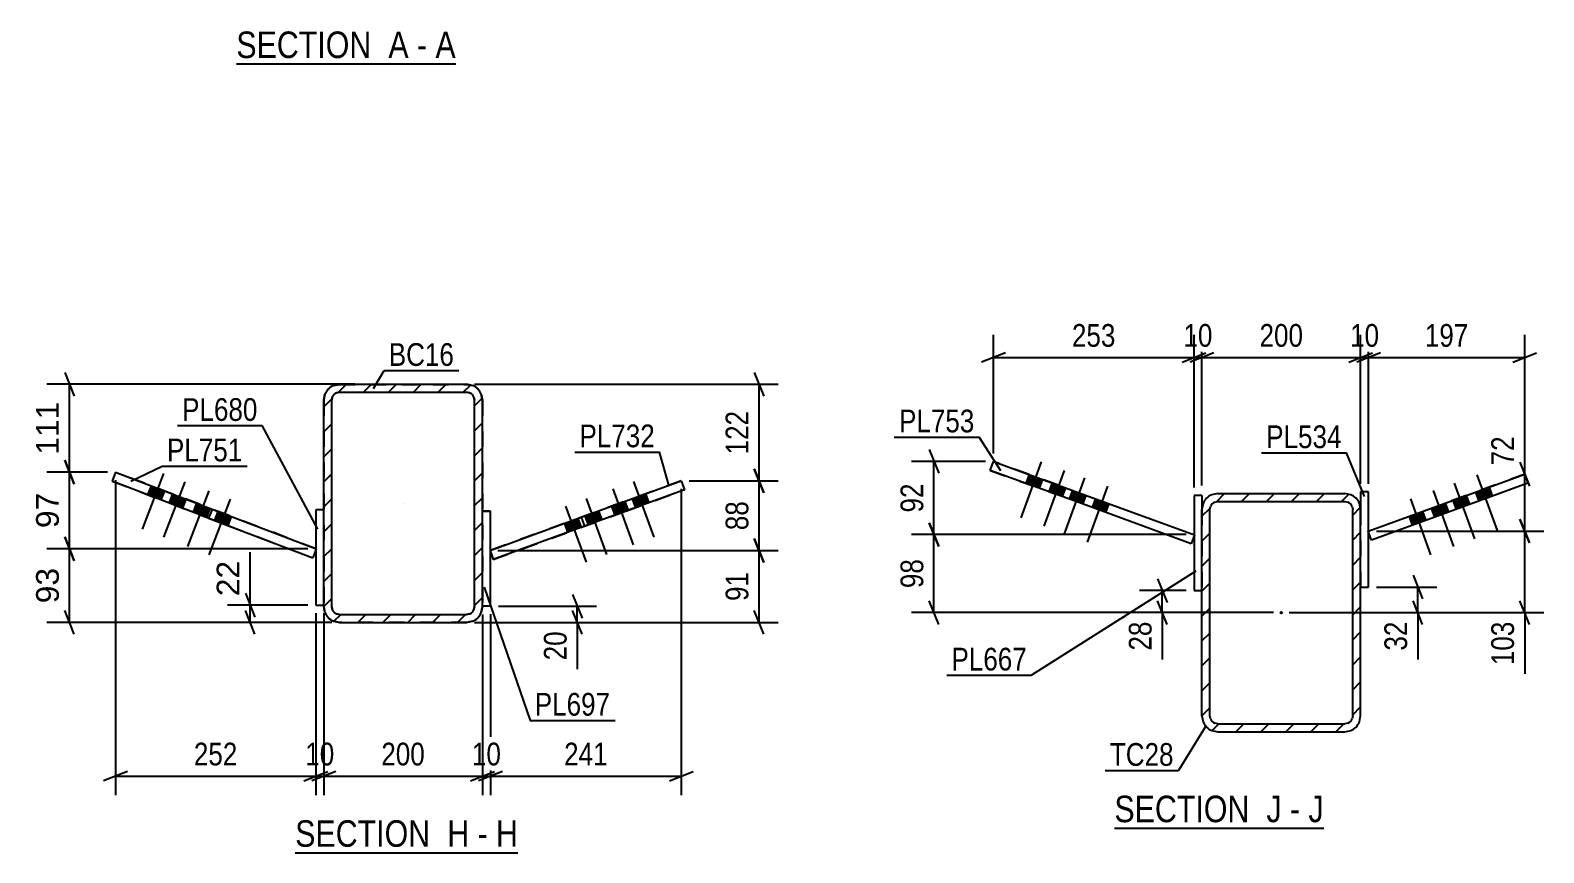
# Model space of a CAD drawing. Header units: millimetres. Extents: x -282 to 907, y -340 to 501.
# Drawn here: x 237.5 to 428.2, y -141 to -37.4 of the extents above; entities that cross this region are included whole.
import ezdxf

# ---------------------------------------------------------------- set-up
doc = ezdxf.new("R2010")
doc.units = ezdxf.units.MM
doc.linetypes.add('DXK_LINE_DOT2', pattern=[3.9198, 1.9599, -1.9599])
doc.linetypes.add('DXK_LINE_DOT3', pattern=[5.9187, 2.979, -0.9799, 0.9799, -0.9799])
doc.styles.add('Arial', font='ARIAL.TTF', dxfattribs={"height": 0.2})
doc.styles.add('Arial Narrow', font='ARIALN.TTF', dxfattribs={"height": 0.2})

# ---------------------------------------------------------------- blocks, each defined once
blk = doc.blocks.new('Unknown-284934793-12 - 50568')
at = {"color": 6, "linetype": 'Continuous'}
blk.add_line((263.42, -41.64), (291.07, -41.64), dxfattribs=at)
at = {"color": 0, "linetype": 'Continuous'}
for points in [[(281.53, -40.89), (281.53, -37.39), (263.42, -37.39), (263.42, -40.89)], [(285.14, -40.89), (285.14, -37.39), (282.58, -37.39), (282.58, -40.89)], [(287.46, -40.89), (287.46, -37.39), (286.19, -37.39), (286.19, -40.89)], [(291.07, -40.89), (291.07, -37.39), (288.51, -37.39), (288.51, -40.89)]]:
    blk.add_wipeout(points, dxfattribs=at)
at = {"color": 7, "linetype": 'Continuous', "style": 'Arial Narrow'}
for s, p in [('SECTION ', (263.42, -40.89)), ('A', (282.58, -40.89)), ('A', (288.51, -40.89)), ('-', (286.19, -40.89))]:
    blk.add_text(s, height=3.34, dxfattribs=at).set_placement(p)
blk = doc.blocks.new('Unknown-284934793-19 - 62374')
at = {"color": 6, "linetype": 'Continuous'}
blk.add_line((270.84, -141.02), (298.91, -141.02), dxfattribs=at)
at = {"color": 0, "linetype": 'Continuous'}
for points in [[(288.95, -140.27), (288.95, -136.77), (270.84, -136.77), (270.84, -140.27)], [(292.76, -140.27), (292.76, -136.77), (290, -136.77), (290, -140.27)], [(295.09, -140.27), (295.09, -136.77), (293.81, -136.77), (293.81, -140.27)], [(298.91, -140.27), (298.91, -136.77), (296.14, -136.77), (296.14, -140.27)]]:
    blk.add_wipeout(points, dxfattribs=at)
at = {"color": 7, "linetype": 'Continuous', "style": 'Arial Narrow'}
for s, p in [('SECTION ', (270.84, -140.27)), ('H', (290, -140.27)), ('H', (296.14, -140.27)), ('-', (293.81, -140.27))]:
    blk.add_text(s, height=3.34, dxfattribs=at).set_placement(p)
blk = doc.blocks.new('Unknown-284934793-20 - 62784')
at = {"color": 6, "linetype": 'Continuous'}
blk.add_line((374.07, -137.92), (400.44, -137.92), dxfattribs=at)
at = {"color": 0, "linetype": 'Continuous'}
for points in [[(392.18, -137.17), (392.18, -133.67), (374.07, -133.67), (374.07, -137.17)], [(395.14, -137.17), (395.14, -133.67), (393.23, -133.67), (393.23, -137.17)], [(397.47, -137.17), (397.47, -133.67), (396.19, -133.67), (396.19, -137.17)], [(400.44, -137.17), (400.44, -133.67), (398.52, -133.67), (398.52, -137.17)]]:
    blk.add_wipeout(points, dxfattribs=at)
at = {"color": 7, "linetype": 'Continuous', "style": 'Arial Narrow'}
for s, p in [('SECTION ', (374.07, -137.17)), ('J', (393.23, -137.17)), ('J', (398.52, -137.17)), ('-', (396.19, -137.17))]:
    blk.add_text(s, height=3.34, dxfattribs=at).set_placement(p)
blk = doc.blocks.new('Part-284934793-62487 - 62374')
at = {"color": 2, "linetype": 'Continuous'}
for p, q in [((306.88, -98.76), (319.49, -94.16)), ((319.9, -95.29), (307.29, -99.88)), ((319.49, -94.16), (319.9, -95.29)), ((295.39, -102.94), (306.88, -98.76)), ((306.88, -98.76), (307.29, -99.88)), ((307.29, -99.88), (295.8, -104.07)), ((295.39, -102.94), (295.39, -102.94)), ((295.39, -102.94), (295.8, -104.07)), ((295.8, -104.07), (295.8, -104.07))]:
    blk.add_line(p, q, dxfattribs=at)
at = {"color": 7, "linetype": 'DXK_LINE_DOT2'}
for p, q in [((319.49, -94.16), (312.09, -96.86)), ((312.5, -97.99), (319.9, -95.29)), ((312.09, -96.86), (295.39, -102.94)), ((312.09, -96.86), (312.5, -97.99)), ((295.8, -104.07), (312.5, -97.99)), ((295.39, -102.94), (295.8, -104.07))]:
    blk.add_line(p, q, dxfattribs=at)
blk = doc.blocks.new('Part-284934793-62386 - 62374')
at = {"linetype": 'Continuous'}
h = blk.add_hatch(dxfattribs=at)
h.set_pattern_fill('', scale=0.7, style=0, pattern_type=0)
h.set_pattern_definition([(45, (274.4367, -110.0047), (-1.57154, 1.57154), [])])
h.paths.add_polyline_path([(274.44, -84), (274.44, -110), (274.59, -110.77), (275.02, -111.42), (275.67, -111.85), (276.44, -112), (292.44, -112), (293.2, -111.85), (293.85, -111.42), (294.28, -110.77), (294.44, -110), (294.44, -84), (294.28, -83.24), (293.85, -82.59), (293.2, -82.16), (292.44, -82), (276.44, -82), (275.67, -82.16), (275.02, -82.59), (274.59, -83.24)])
h.paths.add_polyline_path([(275.73, -83.3), (276.05, -83.08), (276.44, -83), (292.44, -83), (292.82, -83.08), (293.14, -83.3), (293.36, -83.62), (293.44, -84), (293.44, -110), (293.36, -110.39), (293.14, -110.71), (292.82, -110.93), (292.44, -111), (276.44, -111), (276.05, -110.93), (275.73, -110.71), (275.51, -110.39), (275.44, -110), (275.44, -84), (275.51, -83.62)])
at = {"color": 2, "linetype": 'Continuous'}
for p, q in [((276.44, -82), (275.67, -82.16)), ((276.44, -82), (276.44, -82.01)), ((276.44, -82), (292.44, -82)), ((292.44, -82), (292.44, -82.01)), ((293.2, -82.16), (292.44, -82)), ((274.59, -83.24), (274.44, -84)), ((275.44, -84), (275.51, -83.62)), ((276.05, -83.08), (276.44, -83)), ((276.44, -83), (276.44, -83.01)), ((276.44, -83), (292.44, -83)), ((292.44, -83), (292.44, -83.01)), ((292.44, -83), (292.82, -83.08)), ((293.36, -83.62), (293.44, -84)), ((294.44, -84), (294.28, -83.24)), ((274.44, -84), (274.44, -84.01)), ((274.44, -110), (274.44, -84)), ((275.44, -84), (275.44, -84.01)), ((275.44, -110), (275.44, -84)), ((293.44, -84), (293.44, -84.01)), ((293.44, -110), (293.44, -84)), ((294.44, -84), (294.44, -84.01)), ((294.44, -110), (294.44, -84)), ((274.44, -110), (274.44, -110.01)), ((274.44, -110), (274.59, -110.77)), ((275.44, -110), (275.44, -110.01)), ((275.51, -110.39), (275.44, -110)), ((293.44, -110), (293.36, -110.39)), ((293.44, -110), (293.44, -110.01)), ((294.28, -110.77), (294.44, -110)), ((294.44, -110), (294.44, -110.01)), ((275.67, -111.85), (276.44, -112)), ((276.44, -111), (276.05, -110.93)), ((276.44, -111), (276.44, -111.01)), ((276.44, -111), (292.44, -111)), ((276.44, -112), (276.44, -112.01)), ((276.44, -112), (292.44, -112)), ((292.82, -110.93), (292.44, -111)), ((292.44, -111), (292.44, -111.01)), ((292.44, -112), (293.2, -111.85)), ((292.44, -112), (292.44, -112.01))]:
    blk.add_line(p, q, dxfattribs=at)
at = {"color": 7, "linetype": 'DXK_LINE_DOT2'}
for p, q in [((275.67, -82.16), (276.44, -82.01)), ((276.44, -82.01), (292.44, -82.01)), ((292.44, -82.01), (293.2, -82.16)), ((274.44, -84.01), (274.59, -83.24)), ((275.51, -83.62), (275.44, -84.01)), ((276.44, -83.01), (276.05, -83.08)), ((276.44, -83.01), (292.44, -83.01)), ((292.82, -83.08), (292.44, -83.01)), ((293.44, -84.01), (293.36, -83.62)), ((294.28, -83.24), (294.44, -84.01)), ((274.44, -84.01), (274.44, -110)), ((275.44, -110.01), (275.44, -84.01)), ((293.44, -110.01), (293.44, -84.01)), ((294.44, -84.01), (294.44, -110.01)), ((274.59, -110.77), (274.44, -110.01)), ((275.44, -110.01), (275.51, -110.39)), ((293.36, -110.39), (293.44, -110.01)), ((294.44, -110.01), (294.28, -110.77)), ((276.43, -112), (275.67, -111.85)), ((276.05, -110.93), (276.43, -111)), ((276.43, -111), (276.44, -111.01)), ((276.44, -112.01), (276.43, -112)), ((276.44, -111.01), (292.44, -111.01)), ((292.44, -112.01), (276.44, -112.01)), ((292.44, -111.01), (292.82, -110.93)), ((293.2, -111.85), (292.44, -112.01)), ((292.82, -110.93), (292.82, -110.93)), ((293.2, -111.85), (293.2, -111.85))]:
    blk.add_line(p, q, dxfattribs=at)
at = {"color": 7, "linetype": 'DXK_LINE_DOT3'}
blk.add_line((284.44, -97.01), (284.44, -97), dxfattribs=at)
at = {"color": 7, "linetype": 'DXK_LINE_DOT2'}
for centre, radius, start, end in [((276.44, -84.01), 2, 112.5, 157.5), ((276.44, -84.01), 1, 112.5, 157.5), ((292.44, -84.01), 1, 22.5, 67.5), ((292.44, -84.01), 2, 22.5, 67.5), ((276.44, -110.01), 1, 202.5, 247.5), ((292.44, -110.01), 1, 292.5, 337.5), ((276.44, -110.01), 2, 202.5, 247.5), ((292.44, -110.01), 2, 292.5, 337.5)]:
    blk.add_arc(centre, radius, start, end, dxfattribs=at)
at = {"color": 2, "linetype": 'Continuous'}
for centre, radius, start, end in [((276.44, -84), 2, 112.5, 157.5), ((276.44, -84), 1, 112.5, 157.5), ((292.44, -84), 1, 22.5, 67.5), ((292.44, -84), 2, 22.5, 67.5), ((276.44, -110), 1, 202.5, 247.5), ((292.44, -110), 1, 292.5, 337.5), ((276.44, -110), 2, 202.5, 247.5), ((292.44, -110), 2, 292.5, 337.5)]:
    blk.add_arc(centre, radius, start, end, dxfattribs=at)
blk = doc.blocks.new('Bolt-284934793-62516 - 62374')
at = {"linetype": 'Continuous'}
for points in [[(312.39, -96.75), (310.7, -97.37), (311.11, -98.49), (312.8, -97.88)], [(314.98, -95.81), (313.29, -96.42), (313.7, -97.55), (315.39, -96.93)], [(306.45, -98.91), (304.76, -99.53), (305.17, -100.65), (306.86, -100.04)], [(309.05, -97.97), (307.35, -98.58), (307.76, -99.71), (309.46, -99.09)]]:
    blk.add_hatch(color=1, dxfattribs=at).paths.add_polyline_path(points)
at = {"color": 1, "linetype": 'Continuous'}
for p, q in [((310.86, -95.18), (313.42, -102.23)), ((313.45, -94.23), (316.02, -101.28)), ((307.52, -96.39), (310.08, -103.44)), ((312.39, -96.75), (312.8, -97.88)), ((313.29, -96.42), (313.7, -97.55)), ((314.98, -95.81), (315.39, -96.93)), ((304.92, -97.34), (307.49, -104.39)), ((306.45, -98.91), (306.86, -100.04)), ((307.35, -98.58), (307.76, -99.71)), ((309.05, -97.97), (309.46, -99.09)), ((310.7, -97.37), (311.11, -98.49)), ((304.76, -99.53), (305.17, -100.65))]:
    blk.add_line(p, q, dxfattribs=at)
blk = doc.blocks.new('Part-284934793-62449 - 62374')
at = {"color": 2, "linetype": 'Continuous'}
for p, q in [((295.44, -97.97), (294.44, -97.97)), ((295.44, -97.97), (295.44, -97.97)), ((295.44, -109.97), (295.44, -97.97)), ((295.44, -109.97), (294.44, -109.97)), ((295.44, -109.97), (295.44, -109.97))]:
    blk.add_line(p, q, dxfattribs=at)
at = {"color": 7, "linetype": 'DXK_LINE_DOT2'}
for p, q in [((294.44, -109.97), (294.44, -97.97)), ((294.44, -97.97), (295.44, -97.97)), ((295.44, -109.97), (294.44, -109.97))]:
    blk.add_line(p, q, dxfattribs=at)
blk = doc.blocks.new('Part-284934793-62469 - 62374')
at = {"color": 2, "linetype": 'Continuous'}
for p, q in [((274.44, -97.83), (273.44, -97.83)), ((273.44, -97.83), (273.44, -109.83)), ((273.44, -109.83), (274.44, -109.83))]:
    blk.add_line(p, q, dxfattribs=at)
at = {"color": 7, "linetype": 'DXK_LINE_DOT2'}
for p, q in [((274.44, -97.83), (273.44, -97.83)), ((274.44, -109.83), (274.44, -97.83)), ((273.44, -109.83), (274.44, -109.83))]:
    blk.add_line(p, q, dxfattribs=at)
blk = doc.blocks.new('Part-284934793-62497 - 62374')
at = {"color": 2, "linetype": 'Continuous'}
for p, q in [((248.19, -93.07), (247.76, -94.19)), ((248.19, -93.07), (260.36, -97.73)), ((259.93, -98.85), (247.76, -94.19)), ((260.36, -97.73), (259.93, -98.85)), ((259.93, -98.85), (273.06, -103.87)), ((260.36, -97.73), (273.49, -102.75)), ((273.49, -102.75), (273.06, -103.87)), ((273.49, -102.75), (273.49, -102.75)), ((273.06, -103.87), (273.06, -103.87))]:
    blk.add_line(p, q, dxfattribs=at)
at = {"color": 7, "linetype": 'DXK_LINE_DOT2'}
for p, q in [((255.5, -95.87), (248.19, -93.07)), ((247.76, -94.19), (255.07, -96.99)), ((255.5, -95.87), (255.07, -96.99)), ((255.07, -96.99), (273.06, -103.87)), ((273.49, -102.75), (255.5, -95.87)), ((273.49, -102.75), (273.06, -103.87))]:
    blk.add_line(p, q, dxfattribs=at)
blk = doc.blocks.new('Bolt-284934793-62526 - 62374')
at = {"linetype": 'Continuous'}
for points in [[(254.35, -95.43), (252.67, -94.79), (252.24, -95.91), (253.92, -96.55)], [(257.05, -96.46), (255.37, -95.82), (254.94, -96.94), (256.62, -97.58)], [(260.08, -97.62), (258.4, -96.98), (257.97, -98.1), (259.65, -98.74)], [(262.78, -98.65), (261.1, -98.01), (260.67, -99.13), (262.35, -99.77)]]:
    blk.add_hatch(color=1, dxfattribs=at).paths.add_polyline_path(points)
at = {"color": 1, "linetype": 'Continuous'}
for p, q in [((254.23, -93.24), (251.55, -100.25)), ((252.67, -94.79), (252.24, -95.91)), ((256.93, -94.27), (254.25, -101.28)), ((254.35, -95.43), (253.92, -96.55)), ((255.37, -95.82), (254.94, -96.94)), ((257.05, -96.46), (256.62, -97.58)), ((259.95, -95.43), (257.27, -102.44)), ((258.4, -96.98), (257.97, -98.1)), ((262.65, -96.46), (259.97, -103.47)), ((260.08, -97.62), (259.65, -98.74)), ((261.1, -98.01), (260.67, -99.13)), ((262.78, -98.65), (262.35, -99.77))]:
    blk.add_line(p, q, dxfattribs=at)
blk = doc.blocks.new('Part-284934793-62794 - 62784')
at = {"linetype": 'Continuous'}
h = blk.add_hatch(dxfattribs=at)
h.set_pattern_fill('', scale=0.7, style=0, pattern_type=0)
h.set_pattern_definition([(45, (385.1, -123.77), (-1.57154, 1.57154), [])])
h.paths.add_polyline_path([(385.1, -97.77), (385.1, -123.77), (385.25, -124.54), (385.69, -125.18), (386.33, -125.62), (387.1, -125.77), (403.1, -125.77), (403.87, -125.62), (404.51, -125.18), (404.95, -124.54), (405.1, -123.77), (405.1, -97.77), (404.95, -97), (404.51, -96.36), (403.87, -95.92), (403.1, -95.77), (387.1, -95.77), (386.33, -95.92), (385.69, -96.36), (385.25, -97)])
h.paths.add_polyline_path([(386.39, -97.06), (386.72, -96.85), (387.1, -96.77), (403.1, -96.77), (403.48, -96.85), (403.81, -97.06), (404.02, -97.39), (404.1, -97.77), (404.1, -123.77), (404.02, -124.15), (403.81, -124.48), (403.48, -124.69), (403.1, -124.77), (387.1, -124.77), (386.72, -124.69), (386.39, -124.48), (386.18, -124.15), (386.1, -123.77), (386.1, -97.77), (386.18, -97.39)])
blk.add_hatch(color=246, dxfattribs=at).paths.add_polyline_path([(395.1, -110.87, -1), (395.1, -110.67, -1)])
at = {"color": 2, "linetype": 'Continuous'}
for p, q in [((385.25, -97), (385.1, -97.77)), ((387.1, -95.77), (386.33, -95.92)), ((386.72, -96.85), (387.1, -96.77)), ((387.1, -95.77), (387.1, -95.77)), ((387.1, -95.77), (403.1, -95.77)), ((387.1, -96.77), (387.1, -96.77)), ((387.1, -96.77), (403.1, -96.77)), ((403.1, -95.77), (403.1, -95.77)), ((403.87, -95.92), (403.1, -95.77)), ((403.1, -96.77), (403.1, -96.77)), ((403.1, -96.77), (403.48, -96.85)), ((405.1, -97.77), (404.95, -97)), ((385.1, -97.77), (385.1, -97.77)), ((385.1, -123.77), (385.1, -97.77)), ((386.1, -97.77), (386.18, -97.39)), ((386.1, -97.77), (386.1, -97.77)), ((386.1, -123.77), (386.1, -97.77)), ((404.02, -97.39), (404.1, -97.77)), ((404.1, -97.77), (404.1, -97.77)), ((404.1, -123.77), (404.1, -97.77)), ((405.1, -97.77), (405.1, -97.77)), ((405.1, -123.77), (405.1, -97.77)), ((385.1, -123.77), (385.1, -123.77)), ((385.1, -123.77), (385.25, -124.54)), ((386.1, -123.77), (386.1, -123.77)), ((386.18, -124.15), (386.1, -123.77)), ((404.1, -123.77), (404.02, -124.15)), ((404.1, -123.77), (404.1, -123.77)), ((404.95, -124.54), (405.1, -123.77)), ((405.1, -123.77), (405.1, -123.77)), ((386.33, -125.62), (387.1, -125.77)), ((387.1, -124.77), (386.72, -124.69)), ((387.1, -124.77), (387.1, -124.77)), ((387.1, -124.77), (403.1, -124.77)), ((387.1, -125.77), (387.1, -125.77)), ((387.1, -125.77), (403.1, -125.77)), ((403.48, -124.69), (403.1, -124.77)), ((403.1, -124.77), (403.1, -124.77)), ((403.1, -125.77), (403.87, -125.62)), ((403.1, -125.77), (403.1, -125.77))]:
    blk.add_line(p, q, dxfattribs=at)
at = {"color": 7, "linetype": 'DXK_LINE_DOT3'}
blk.add_line((395.1, -110.77), (395.1, -110.77), dxfattribs=at)
at = {"color": 246, "linetype": 'DXK_LINE_DOT2'}
blk.add_line((395.1, -110.77), (395.1, -110.77), dxfattribs=at)
at = {"color": 246, "linetype": 'Continuous'}
blk.add_circle((395.1, -110.77), 0.1, dxfattribs=at)
at = {"color": 2, "linetype": 'Continuous'}
for centre, radius, start, end in [((387.1, -97.77), 2, 112.5, 157.5), ((387.1, -97.77), 1, 112.5, 157.5), ((403.1, -97.77), 1, 22.5, 67.5), ((403.1, -97.77), 2, 22.5, 67.5), ((387.1, -123.77), 2, 202.5, 247.5), ((387.1, -123.77), 1, 202.5, 247.5), ((403.1, -123.77), 1, 292.5, 337.5), ((403.1, -123.77), 2, 292.5, 337.5)]:
    blk.add_arc(centre, radius, start, end, dxfattribs=at)
blk = doc.blocks.new('Bolt-284934793-62937 - 62784')
at = {"linetype": 'Continuous'}
for points in [[(365.01, -93.97), (363.32, -93.35), (362.9, -94.48), (364.6, -95.09)], [(367.91, -95.03), (366.22, -94.41), (365.81, -95.54), (367.5, -96.15)], [(370.47, -95.96), (368.78, -95.34), (368.37, -96.47), (370.06, -97.09)], [(373.37, -97.02), (371.68, -96.4), (371.27, -97.53), (372.96, -98.15)]]:
    blk.add_hatch(color=1, dxfattribs=at).paths.add_polyline_path(points)
at = {"color": 1, "linetype": 'Continuous'}
for p, q in [((364.85, -91.78), (362.27, -98.82)), ((363.32, -93.35), (362.9, -94.48)), ((367.75, -92.84), (365.18, -99.88)), ((365.01, -93.97), (364.6, -95.09)), ((366.22, -94.41), (365.81, -95.54)), ((367.91, -95.03), (367.5, -96.15)), ((370.31, -93.77), (367.74, -100.82)), ((368.78, -95.34), (368.37, -96.47)), ((373.21, -94.83), (370.64, -101.88)), ((370.47, -95.96), (370.06, -97.09)), ((371.68, -96.4), (371.27, -97.53)), ((373.37, -97.02), (372.96, -98.15))]:
    blk.add_line(p, q, dxfattribs=at)
blk = doc.blocks.new('Bolt-284934793-62921 - 62784')
at = {"linetype": 'Continuous'}
for points in [[(421.28, -94.97), (419.59, -95.58), (420, -96.71), (421.69, -96.09)], [(415.76, -96.98), (414.07, -97.59), (414.48, -98.72), (416.17, -98.1)], [(418.41, -96.01), (416.72, -96.63), (417.13, -97.75), (418.82, -97.14)], [(412.89, -98.02), (411.2, -98.64), (411.61, -99.76), (413.3, -99.15)]]:
    blk.add_hatch(color=1, dxfattribs=at).paths.add_polyline_path(points)
at = {"color": 1, "linetype": 'Continuous'}
for p, q in [((419.75, -93.39), (422.31, -100.44)), ((416.88, -94.44), (419.44, -101.49)), ((421.28, -94.97), (421.69, -96.09)), ((411.36, -96.45), (413.92, -103.5)), ((414.23, -95.4), (416.79, -102.45)), ((415.76, -96.98), (416.17, -98.1)), ((416.72, -96.63), (417.13, -97.75)), ((418.41, -96.01), (418.82, -97.14)), ((419.59, -95.58), (420, -96.71)), ((411.2, -98.64), (411.61, -99.76)), ((412.89, -98.02), (413.3, -99.15)), ((414.07, -97.59), (414.48, -98.72))]:
    blk.add_line(p, q, dxfattribs=at)
blk = doc.blocks.new('Part-284934793-62881 - 62784')
at = {"color": 2, "linetype": 'Continuous'}
for p, q in [((385.1, -95.99), (384.1, -95.99)), ((384.1, -95.99), (384.1, -107.99)), ((385.1, -95.99), (385.1, -97.77)), ((384.1, -107.99), (385.1, -107.99))]:
    blk.add_line(p, q, dxfattribs=at)
at = {"color": 7, "linetype": 'DXK_LINE_DOT2'}
blk.add_line((385.1, -97.77), (385.1, -107.99), dxfattribs=at)
blk = doc.blocks.new('Part-284934793-62841 - 62784')
at = {"color": 2, "linetype": 'Continuous'}
for p, q in [((406.1, -95.54), (405.1, -95.54)), ((405.1, -95.54), (405.1, -97.77)), ((406.1, -107.54), (406.1, -95.54)), ((405.1, -107.54), (406.1, -107.54))]:
    blk.add_line(p, q, dxfattribs=at)
at = {"color": 7, "linetype": 'DXK_LINE_DOT2'}
blk.add_line((405.1, -97.77), (405.1, -107.54), dxfattribs=at)
blk = doc.blocks.new('Part-284934793-62908 - 62784')
at = {"color": 2, "linetype": 'Continuous'}
for p, q in [((358.42, -92.84), (358.83, -91.71)), ((370.03, -97.08), (358.42, -92.84)), ((358.83, -91.71), (370.44, -95.95)), ((370.03, -97.08), (370.44, -95.95)), ((383.74, -102.09), (370.03, -97.08)), ((370.44, -95.95), (384.15, -100.96)), ((384.15, -100.96), (383.74, -102.09)), ((384.15, -100.96), (384.15, -100.96)), ((383.74, -102.09), (383.74, -102.09))]:
    blk.add_line(p, q, dxfattribs=at)
at = {"color": 7, "linetype": 'DXK_LINE_DOT2'}
for p, q in [((358.42, -92.84), (366.59, -95.82)), ((367, -94.69), (358.83, -91.71))]:
    blk.add_line(p, q, dxfattribs=at)
blk = doc.blocks.new('Part-284934793-62892 - 62784')
at = {"color": 2, "linetype": 'Continuous'}
for p, q in [((414.04, -97.6), (425.77, -93.33)), ((425.77, -93.33), (426.18, -94.46)), ((426.18, -94.46), (414.45, -98.73)), ((406.05, -100.51), (414.04, -97.6)), ((414.45, -98.73), (406.46, -101.64)), ((414.45, -98.73), (414.04, -97.6)), ((406.05, -100.51), (406.05, -100.51)), ((406.46, -101.64), (406.05, -100.51)), ((406.46, -101.64), (406.46, -101.64))]:
    blk.add_line(p, q, dxfattribs=at)
at = {"color": 7, "linetype": 'DXK_LINE_DOT2'}
for p, q in [((425.77, -93.33), (415.43, -97.09)), ((426.18, -94.46), (415.84, -98.22))]:
    blk.add_line(p, q, dxfattribs=at)
blk = doc.blocks.new('StraightDimension-284934793-62615 - 62374')
at = {"color": 7, "linetype": 'Continuous'}
for p, q in [((328.69, -92.66), (329.89, -95.66)), ((320.49, -94.16), (331.69, -94.16)), ((329.29, -102.94), (329.29, -94.16)), ((296.39, -102.94), (331.69, -102.94)), ((329.89, -104.44), (328.69, -101.44))]:
    blk.add_line(p, q, dxfattribs=at)
at = {"color": 0}
blk.add_wipeout([(328.54, -96.12), (324.34, -96.12), (324.34, -100.98), (328.54, -100.98)], dxfattribs=at)
at = {"color": 3, "style": 'Arial Narrow'}
blk.add_text('88', height=2.863, rotation=90.0002, dxfattribs=at).set_placement((327.94, -100.38))
blk = doc.blocks.new('StraightDimension-284934793-66605 - 62374')
at = {"color": 7, "linetype": 'Continuous'}
for p, q in [((272.44, -102.73), (239.55, -102.73)), ((241.8, -101.23), (243, -104.23)), ((242.4, -112), (242.4, -102.73)), ((243, -113.5), (241.8, -110.5)), ((275.44, -112), (239.55, -112))]:
    blk.add_line(p, q, dxfattribs=at)
at = {"color": 0}
blk.add_wipeout([(241.65, -104.54), (237.45, -104.54), (237.45, -110.19), (241.65, -110.19)], dxfattribs=at)
at = {"color": 3, "style": 'Arial'}
blk.add_text('93', height=2.865, rotation=90.0002, dxfattribs=at).set_placement((241.05, -109.59))
blk = doc.blocks.new('StraightDimension-284934793-66604 - 62374')
at = {"color": 7, "linetype": 'Continuous'}
for p, q in [((247.19, -93.07), (239.55, -93.07)), ((241.8, -91.57), (243, -94.57)), ((242.4, -102.73), (242.4, -93.07)), ((272.44, -102.73), (239.55, -102.73)), ((243, -104.23), (241.8, -101.23))]:
    blk.add_line(p, q, dxfattribs=at)
at = {"color": 0}
blk.add_wipeout([(241.65, -95.08), (237.45, -95.08), (237.45, -100.72), (241.65, -100.72)], dxfattribs=at)
at = {"color": 3, "style": 'Arial'}
blk.add_text('97', height=2.865, rotation=90.0002, dxfattribs=at).set_placement((241.05, -100.12))
blk = doc.blocks.new('StraightDimension-284934793-66541 - 62374')
at = {"color": 7, "linetype": 'Continuous'}
for p, q in [((273.44, -110.83), (273.44, -133.77)), ((274.44, -110.83), (274.44, -133.77)), ((271.94, -131.97), (274.94, -130.77)), ((275.94, -130.77), (272.94, -131.97)), ((273.44, -131.37), (274.44, -131.37))]:
    blk.add_line(p, q, dxfattribs=at)
at = {"color": 0}
blk.add_wipeout([(276.36, -130.62), (276.36, -126.42), (271.51, -126.42), (271.51, -130.62)], dxfattribs=at)
at = {"color": 3, "style": 'Arial Narrow'}
blk.add_text('10', height=2.863, dxfattribs=at).set_placement((272.11, -130.02))
blk = doc.blocks.new('StraightDimension-284934793-66592 - 62374')
at = {"color": 7, "linetype": 'Continuous'}
for p, q in [((264.56, -108.33), (265.76, -111.33)), ((272.44, -109.83), (262.31, -109.83)), ((265.76, -113.5), (264.56, -110.5)), ((265.16, -112), (265.16, -109.83)), ((275.43, -112), (262.31, -112))]:
    blk.add_line(p, q, dxfattribs=at)
at = {"color": 0}
blk.add_wipeout([(264.41, -103.65), (260.21, -103.65), (260.21, -109.3), (264.41, -109.3)], dxfattribs=at)
at = {"color": 7, "linetype": 'Continuous'}
blk.add_line((265.16, -109.83), (265.16, -103.13), dxfattribs=at)
blk.add_line((265.16, -109.83), (265.16, -103.13), dxfattribs=at)
at = {"color": 3, "style": 'Arial'}
blk.add_text('22', height=2.865, rotation=90.0002, dxfattribs=at).set_placement((263.81, -108.7))
blk = doc.blocks.new('StraightDimension-284934793-62553 - 62374')
at = {"color": 7, "linetype": 'Continuous'}
for p, q in [((305.79, -108.47), (306.99, -111.47)), ((296.44, -109.97), (308.79, -109.97)), ((306.99, -113.5), (305.79, -110.5)), ((306.39, -112), (306.39, -109.97)), ((293.44, -112), (308.79, -112))]:
    blk.add_line(p, q, dxfattribs=at)
at = {"color": 0}
blk.add_wipeout([(305.64, -112.53), (301.44, -112.53), (301.44, -117.39), (305.64, -117.39)], dxfattribs=at)
at = {"color": 7, "linetype": 'Continuous'}
blk.add_line((306.39, -112), (306.39, -117.91), dxfattribs=at)
blk.add_line((306.39, -112), (306.39, -117.91), dxfattribs=at)
at = {"color": 3, "style": 'Arial Narrow'}
blk.add_text('20', height=2.863, rotation=90.0002, dxfattribs=at).set_placement((305.04, -116.78))
blk = doc.blocks.new('StraightDimension-284934793-62614 - 62374')
at = {"color": 7, "linetype": 'Continuous'}
for p, q in [((293.43, -82), (331.69, -82)), ((328.69, -80.5), (329.89, -83.5)), ((329.29, -94.16), (329.29, -82)), ((329.89, -95.66), (328.69, -92.66)), ((320.49, -94.16), (331.69, -94.16))]:
    blk.add_line(p, q, dxfattribs=at)
at = {"color": 0}
blk.add_wipeout([(328.54, -84.74), (324.34, -84.74), (324.34, -91.43), (328.54, -91.43)], dxfattribs=at)
at = {"color": 3, "style": 'Arial Narrow'}
blk.add_text('122', height=2.863, rotation=90.0002, dxfattribs=at).set_placement((327.94, -90.83))
blk = doc.blocks.new('StraightDimension-284934793-62616 - 62374')
at = {"color": 7, "linetype": 'Continuous'}
for p, q in [((296.39, -102.94), (331.69, -102.94)), ((328.69, -101.44), (329.89, -104.44)), ((329.29, -112), (329.29, -102.94)), ((329.89, -113.5), (328.69, -110.5)), ((293.44, -112), (331.69, -112))]:
    blk.add_line(p, q, dxfattribs=at)
at = {"color": 0}
blk.add_wipeout([(328.54, -105.04), (324.34, -105.04), (324.34, -109.9), (328.54, -109.9)], dxfattribs=at)
at = {"color": 3, "style": 'Arial Narrow'}
blk.add_text('91', height=2.863, rotation=90.0002, dxfattribs=at).set_placement((327.94, -109.3))
blk = doc.blocks.new('StraightDimension-284934793-66538 - 62374')
at = {"color": 7, "linetype": 'Continuous'}
for p, q in [((319.49, -95.16), (319.49, -133.77)), ((295.44, -110.97), (295.44, -133.77)), ((296.94, -130.77), (293.94, -131.97)), ((295.44, -131.37), (319.49, -131.37)), ((317.99, -131.97), (320.99, -130.77))]:
    blk.add_line(p, q, dxfattribs=at)
at = {"color": 0}
blk.add_wipeout([(310.81, -130.62), (310.81, -126.42), (304.12, -126.42), (304.12, -130.62)], dxfattribs=at)
at = {"color": 3, "style": 'Arial Narrow'}
blk.add_text('241', height=2.863, dxfattribs=at).set_placement((304.72, -130.02))
blk = doc.blocks.new('StraightDimension-284934793-66539 - 62374')
at = {"color": 7, "linetype": 'Continuous'}
for p, q in [((294.44, -111), (294.44, -133.77)), ((295.44, -110.97), (295.44, -133.77)), ((292.94, -131.97), (295.94, -130.77)), ((296.94, -130.77), (293.94, -131.97)), ((294.44, -131.37), (295.44, -131.37))]:
    blk.add_line(p, q, dxfattribs=at)
at = {"color": 0}
blk.add_wipeout([(297.36, -130.62), (297.36, -126.42), (292.51, -126.42), (292.51, -130.62)], dxfattribs=at)
at = {"color": 3, "style": 'Arial Narrow'}
blk.add_text('10', height=2.863, dxfattribs=at).set_placement((293.11, -130.02))
blk = doc.blocks.new('StraightDimension-284934793-66540 - 62374')
at = {"color": 7, "linetype": 'Continuous'}
for p, q in [((274.44, -110.83), (274.44, -133.77)), ((294.44, -111), (294.44, -133.77)), ((275.94, -130.77), (272.94, -131.97)), ((274.44, -131.37), (294.44, -131.37)), ((292.94, -131.97), (295.94, -130.77))]:
    blk.add_line(p, q, dxfattribs=at)
at = {"color": 0}
blk.add_wipeout([(287.78, -130.62), (287.78, -126.42), (281.09, -126.42), (281.09, -130.62)], dxfattribs=at)
at = {"color": 3, "style": 'Arial Narrow'}
blk.add_text('200', height=2.863, dxfattribs=at).set_placement((281.69, -130.02))
blk = doc.blocks.new('StraightDimension-284934793-66542 - 62374')
at = {"color": 7, "linetype": 'Continuous'}
for p, q in [((248.19, -94.07), (248.19, -133.77)), ((273.44, -110.83), (273.44, -133.77)), ((249.69, -130.77), (246.69, -131.97)), ((248.19, -131.37), (273.44, -131.37)), ((271.94, -131.97), (274.94, -130.77))]:
    blk.add_line(p, q, dxfattribs=at)
at = {"color": 0}
blk.add_wipeout([(264.16, -130.62), (264.16, -126.42), (257.47, -126.42), (257.47, -130.62)], dxfattribs=at)
at = {"color": 3, "style": 'Arial Narrow'}
blk.add_text('252', height=2.863, dxfattribs=at).set_placement((258.07, -130.02))
blk = doc.blocks.new('StraightDimension-284934793-66603 - 62374')
at = {"color": 7, "linetype": 'Continuous'}
for p, q in [((278.34, -82), (239.55, -82)), ((241.8, -80.5), (243, -83.5)), ((242.4, -93.07), (242.4, -82)), ((247.19, -93.07), (239.55, -93.07)), ((243, -94.57), (241.8, -91.57))]:
    blk.add_line(p, q, dxfattribs=at)
at = {"color": 0}
blk.add_wipeout([(241.65, -83.6), (237.45, -83.6), (237.45, -91.47), (241.65, -91.47)], dxfattribs=at)
at = {"color": 3, "style": 'Arial'}
blk.add_text('111', height=2.865, rotation=90.0002, dxfattribs=at).set_placement((241.05, -90.87))
blk = doc.blocks.new('StraightDimension-284934793-63055 - 62784')
at = {"color": 7, "linetype": 'Continuous'}
for p, q in [((379.5, -106.49), (380.7, -109.49)), ((383.1, -107.99), (377.25, -107.99)), ((380.1, -110.77), (380.1, -107.99)), ((380.7, -112.27), (379.5, -109.27)), ((394.1, -110.77), (377.25, -110.77))]:
    blk.add_line(p, q, dxfattribs=at)
at = {"color": 0}
blk.add_wipeout([(379.35, -111.3), (375.15, -111.3), (375.15, -116.15), (379.35, -116.15)], dxfattribs=at)
at = {"color": 7, "linetype": 'Continuous'}
blk.add_line((380.1, -110.77), (380.1, -116.68), dxfattribs=at)
blk.add_line((380.1, -110.77), (380.1, -116.68), dxfattribs=at)
at = {"color": 3, "style": 'Arial Narrow'}
blk.add_text('28', height=2.863, rotation=90.0002, dxfattribs=at).set_placement((378.75, -115.55))
blk = doc.blocks.new('StraightDimension-284934793-62960 - 62784')
at = {"color": 7, "linetype": 'Continuous'}
for p, q in [((406.1, -94.54), (406.1, -75.77)), ((425.77, -92.33), (425.77, -75.77)), ((407.6, -78.02), (404.6, -79.22)), ((424.27, -79.22), (427.27, -78.02)), ((406.1, -78.62), (425.77, -78.62))]:
    blk.add_line(p, q, dxfattribs=at)
at = {"color": 0}
blk.add_wipeout([(419.28, -77.87), (419.28, -73.67), (412.59, -73.67), (412.59, -77.87)], dxfattribs=at)
at = {"color": 3, "style": 'Arial Narrow'}
blk.add_text('197', height=2.863, dxfattribs=at).set_placement((413.19, -77.27))
blk = doc.blocks.new('StraightDimension-284934793-63072 - 62784')
at = {"color": 7, "linetype": 'Continuous'}
for p, q in [((411.7, -106.04), (412.9, -109.04)), ((407.1, -107.54), (414.7, -107.54)), ((412.3, -110.77), (412.3, -107.54)), ((412.9, -112.27), (411.7, -109.27)), ((396.1, -110.77), (414.7, -110.77))]:
    blk.add_line(p, q, dxfattribs=at)
at = {"color": 0}
blk.add_wipeout([(411.55, -111.3), (407.35, -111.3), (407.35, -116.15), (411.55, -116.15)], dxfattribs=at)
at = {"color": 7, "linetype": 'Continuous'}
blk.add_line((412.3, -110.77), (412.3, -116.68), dxfattribs=at)
blk.add_line((412.3, -110.77), (412.3, -116.68), dxfattribs=at)
at = {"color": 3, "style": 'Arial Narrow'}
blk.add_text('32', height=2.863, rotation=90.0002, dxfattribs=at).set_placement((410.95, -115.55))
blk = doc.blocks.new('StraightDimension-284934793-62961 - 62784')
at = {"color": 7, "linetype": 'Continuous'}
for p, q in [((405.1, -94.54), (405.1, -75.77)), ((406.1, -94.54), (406.1, -75.77)), ((403.6, -79.22), (406.6, -78.02)), ((407.6, -78.02), (404.6, -79.22)), ((405.1, -78.62), (406.1, -78.62))]:
    blk.add_line(p, q, dxfattribs=at)
at = {"color": 0}
blk.add_wipeout([(408.03, -77.87), (408.03, -73.67), (403.17, -73.67), (403.17, -77.87)], dxfattribs=at)
at = {"color": 3, "style": 'Arial Narrow'}
blk.add_text('10', height=2.863, dxfattribs=at).set_placement((403.77, -77.27))
blk = doc.blocks.new('StraightDimension-284934793-63031 - 62784')
at = {"color": 7, "linetype": 'Continuous'}
for p, q in [((383.1, -100.94), (348.48, -100.94)), ((350.73, -99.44), (351.93, -102.44)), ((351.33, -110.77), (351.33, -100.94)), ((351.93, -112.27), (350.73, -109.27)), ((384.1, -110.77), (348.48, -110.77))]:
    blk.add_line(p, q, dxfattribs=at)
at = {"color": 0}
blk.add_wipeout([(350.58, -103.43), (346.38, -103.43), (346.38, -108.28), (350.58, -108.28)], dxfattribs=at)
at = {"color": 3, "style": 'Arial Narrow'}
blk.add_text('98', height=2.863, rotation=90.0002, dxfattribs=at).set_placement((349.98, -107.68))
blk = doc.blocks.new('StraightDimension-284934793-62962 - 62784')
at = {"color": 7, "linetype": 'Continuous'}
for p, q in [((385.1, -94.77), (385.1, -75.77)), ((405.1, -94.54), (405.1, -75.77)), ((386.6, -78.02), (383.6, -79.22)), ((403.6, -79.22), (406.6, -78.02)), ((385.1, -78.62), (405.1, -78.62))]:
    blk.add_line(p, q, dxfattribs=at)
at = {"color": 0}
blk.add_wipeout([(398.44, -77.87), (398.44, -73.67), (391.76, -73.67), (391.76, -77.87)], dxfattribs=at)
at = {"color": 3, "style": 'Arial Narrow'}
blk.add_text('200', height=2.863, dxfattribs=at).set_placement((392.36, -77.27))
blk = doc.blocks.new('StraightDimension-284934793-62963 - 62784')
at = {"color": 7, "linetype": 'Continuous'}
for p, q in [((384.1, -94.99), (384.1, -75.77)), ((385.1, -94.77), (385.1, -75.77)), ((382.6, -79.22), (385.6, -78.02)), ((386.6, -78.02), (383.6, -79.22)), ((384.1, -78.62), (385.1, -78.62))]:
    blk.add_line(p, q, dxfattribs=at)
at = {"color": 0}
blk.add_wipeout([(387.03, -77.87), (387.03, -73.67), (382.17, -73.67), (382.17, -77.87)], dxfattribs=at)
at = {"color": 3, "style": 'Arial Narrow'}
blk.add_text('10', height=2.863, dxfattribs=at).set_placement((382.77, -77.27))
blk = doc.blocks.new('StraightDimension-284934793-62964 - 62784')
at = {"color": 7, "linetype": 'Continuous'}
for p, q in [((358.83, -90.71), (358.83, -75.77)), ((384.1, -94.99), (384.1, -75.77)), ((360.33, -78.02), (357.33, -79.22)), ((382.6, -79.22), (385.6, -78.02)), ((358.83, -78.62), (384.1, -78.62))]:
    blk.add_line(p, q, dxfattribs=at)
at = {"color": 0}
blk.add_wipeout([(374.81, -77.87), (374.81, -73.67), (368.12, -73.67), (368.12, -77.87)], dxfattribs=at)
at = {"color": 3, "style": 'Arial Narrow'}
blk.add_text('253', height=2.863, dxfattribs=at).set_placement((368.72, -77.27))
blk = doc.blocks.new('StraightDimension-284934793-63030 - 62784')
at = {"color": 7, "linetype": 'Continuous'}
for p, q in [((350.73, -90.21), (351.93, -93.21)), ((357.83, -91.71), (348.48, -91.71)), ((351.33, -100.94), (351.33, -91.71)), ((383.1, -100.94), (348.48, -100.94)), ((351.93, -102.44), (350.73, -99.44))]:
    blk.add_line(p, q, dxfattribs=at)
at = {"color": 0}
blk.add_wipeout([(350.58, -93.9), (346.38, -93.9), (346.38, -98.75), (350.58, -98.75)], dxfattribs=at)
at = {"color": 3, "style": 'Arial Narrow'}
blk.add_text('92', height=2.863, rotation=90.0002, dxfattribs=at).set_placement((349.98, -98.15))
blk = doc.blocks.new('StraightDimension-284934793-63086 - 62784')
at = {"color": 7, "linetype": 'Continuous'}
for p, q in [((425.17, -91.83), (426.37, -94.83)), ((425.77, -93.33), (425.76, -93.33)), ((425.77, -100.49), (425.77, -93.33)), ((426.37, -101.99), (425.17, -98.99)), ((407.1, -100.49), (428.17, -100.49))]:
    blk.add_line(p, q, dxfattribs=at)
at = {"color": 0}
blk.add_wipeout([(425.02, -87.95), (420.82, -87.95), (420.82, -92.81), (425.02, -92.81)], dxfattribs=at)
at = {"color": 7, "linetype": 'Continuous'}
blk.add_line((425.77, -93.33), (425.77, -87.42), dxfattribs=at)
blk.add_line((425.77, -93.33), (425.77, -87.42), dxfattribs=at)
at = {"color": 3, "style": 'Arial Narrow'}
blk.add_text('72', height=2.863, rotation=90.0002, dxfattribs=at).set_placement((424.42, -92.21))
blk = doc.blocks.new('StraightDimension-284934793-63087 - 62784')
at = {"color": 7, "linetype": 'Continuous'}
for p, q in [((425.17, -98.99), (426.37, -101.99)), ((407.1, -100.49), (428.17, -100.49)), ((425.77, -110.77), (425.77, -100.49)), ((426.37, -112.27), (425.17, -109.27)), ((396.1, -110.77), (428.17, -110.77))]:
    blk.add_line(p, q, dxfattribs=at)
at = {"color": 0}
blk.add_wipeout([(425.02, -111.3), (420.82, -111.3), (420.82, -117.98), (425.02, -117.98)], dxfattribs=at)
at = {"color": 7, "linetype": 'Continuous'}
blk.add_line((425.77, -110.77), (425.77, -118.5), dxfattribs=at)
blk.add_line((425.77, -110.77), (425.77, -118.5), dxfattribs=at)
at = {"color": 3, "style": 'Arial Narrow'}
blk.add_text('103', height=2.863, rotation=90.0002, dxfattribs=at).set_placement((424.42, -117.38))
blk = doc.blocks.new('Mark-284934793-62596 - 62374')
at = {"color": 0}
blk.add_wipeout([(290.85, -79.68), (290.85, -76.68), (282.63, -76.68), (282.63, -79.68)], dxfattribs=at)
blk.add_wipeout([(290.85, -79.68), (290.85, -76.68), (282.63, -76.68), (282.63, -79.68)], dxfattribs=at)
at = {"color": 30, "linetype": 'Continuous'}
for p, q in [((280.71, -82.54), (282.03, -80.28)), ((282.03, -80.28), (291.45, -80.28))]:
    blk.add_line(p, q, dxfattribs=at)
at = {"color": 3, "style": 'Arial Narrow'}
blk.add_text('BC16', height=2.863, dxfattribs=at).set_placement((282.63, -79.68))
blk = doc.blocks.new('Mark-284934793-62599 - 62374')
at = {"color": 0}
blk.add_wipeout([(310.54, -123.75), (310.54, -120.75), (301.03, -120.75), (301.03, -123.75)], dxfattribs=at)
blk.add_wipeout([(310.54, -123.75), (310.54, -120.75), (301.03, -120.75), (301.03, -123.75)], dxfattribs=at)
at = {"color": 30, "linetype": 'Continuous'}
for p, q in [((294.67, -107.54), (300.43, -124.35)), ((300.43, -124.35), (311.14, -124.35))]:
    blk.add_line(p, q, dxfattribs=at)
at = {"color": 3, "style": 'Arial Narrow'}
blk.add_text('PL697', height=2.863, dxfattribs=at).set_placement((301.03, -123.75))
blk = doc.blocks.new('Mark-284934793-62602 - 62374')
at = {"color": 0}
blk.add_wipeout([(316.16, -89.93), (316.16, -86.93), (306.66, -86.93), (306.66, -89.93)], dxfattribs=at)
blk.add_wipeout([(316.16, -89.93), (316.16, -86.93), (306.66, -86.93), (306.66, -89.93)], dxfattribs=at)
at = {"color": 30, "linetype": 'Continuous'}
for p in [(306.06, -90.53), (317.97, -94.85)]:
    blk.add_line(p, (316.76, -90.53), dxfattribs=at)
at = {"color": 3, "style": 'Arial Narrow'}
blk.add_text('PL732', height=2.863, dxfattribs=at).set_placement((306.66, -89.93))
blk = doc.blocks.new('Mark-284934793-66688 - 62374')
at = {"color": 0}
blk.add_wipeout([(266.09, -86.61), (266.09, -83.61), (256.59, -83.61), (256.59, -86.61)], dxfattribs=at)
blk.add_wipeout([(266.09, -86.61), (266.09, -83.61), (256.59, -83.61), (256.59, -86.61)], dxfattribs=at)
at = {"color": 30, "linetype": 'Continuous'}
for p in [(255.99, -87.21), (273.67, -100.26)]:
    blk.add_line(p, (266.69, -87.21), dxfattribs=at)
at = {"color": 3, "style": 'Arial Narrow'}
blk.add_text('PL680', height=2.863, dxfattribs=at).set_placement((256.59, -86.61))
blk = doc.blocks.new('Mark-284934793-66691 - 62374')
at = {"color": 0}
blk.add_wipeout([(264.18, -91.71), (264.18, -88.71), (254.68, -88.71), (254.68, -91.71)], dxfattribs=at)
blk.add_wipeout([(264.18, -91.71), (264.18, -88.71), (254.68, -88.71), (254.68, -91.71)], dxfattribs=at)
at = {"color": 30, "linetype": 'Continuous'}
for p, q in [((250.12, -94.22), (254.08, -92.31)), ((254.08, -92.31), (264.78, -92.31))]:
    blk.add_line(p, q, dxfattribs=at)
at = {"color": 3, "style": 'Arial Narrow'}
blk.add_text('PL751', height=2.863, dxfattribs=at).set_placement((254.68, -91.71))
blk = doc.blocks.new('Mark-284934793-63122 - 62784')
at = {"color": 0}
blk.add_wipeout([(402.7, -90.04), (402.7, -87.04), (393.2, -87.04), (393.2, -90.04)], dxfattribs=at)
blk.add_wipeout([(402.7, -90.04), (402.7, -87.04), (393.2, -87.04), (393.2, -90.04)], dxfattribs=at)
at = {"color": 30, "linetype": 'Continuous'}
for p in [(392.6, -90.64), (405.59, -96.14)]:
    blk.add_line(p, (403.3, -90.64), dxfattribs=at)
at = {"color": 3, "style": 'Arial Narrow'}
blk.add_text('PL534', height=2.863, dxfattribs=at).set_placement((393.2, -90.04))
blk = doc.blocks.new('Mark-284934793-63119 - 62784')
at = {"color": 0}
blk.add_wipeout([(381.54, -130.07), (381.54, -127.07), (373.5, -127.07), (373.5, -130.07)], dxfattribs=at)
blk.add_wipeout([(381.54, -130.07), (381.54, -127.07), (373.5, -127.07), (373.5, -130.07)], dxfattribs=at)
at = {"color": 30, "linetype": 'Continuous'}
for p in [(385.62, -125.01), (372.9, -130.67)]:
    blk.add_line(p, (382.14, -130.67), dxfattribs=at)
at = {"color": 3, "style": 'Arial Narrow'}
blk.add_text('TC28', height=2.863, dxfattribs=at).set_placement((373.5, -130.07))
blk = doc.blocks.new('Mark-284934793-63125 - 62784')
at = {"color": 0}
blk.add_wipeout([(363.04, -118.06), (363.04, -115.06), (353.54, -115.06), (353.54, -118.06)], dxfattribs=at)
blk.add_wipeout([(363.04, -118.06), (363.04, -115.06), (353.54, -115.06), (353.54, -118.06)], dxfattribs=at)
at = {"color": 30, "linetype": 'Continuous'}
for p in [(384.33, -105.56), (352.94, -118.66)]:
    blk.add_line(p, (363.64, -118.66), dxfattribs=at)
at = {"color": 3, "style": 'Arial Narrow'}
blk.add_text('PL667', height=2.863, dxfattribs=at).set_placement((353.54, -118.06))
blk = doc.blocks.new('Mark-284934793-63128 - 62784')
at = {"color": 0}
blk.add_wipeout([(356.44, -88.05), (356.44, -85.05), (346.93, -85.05), (346.93, -88.05)], dxfattribs=at)
blk.add_wipeout([(356.44, -88.05), (356.44, -85.05), (346.93, -85.05), (346.93, -88.05)], dxfattribs=at)
at = {"color": 30, "linetype": 'Continuous'}
for p in [(346.33, -88.65), (359.76, -92.91)]:
    blk.add_line(p, (357.04, -88.65), dxfattribs=at)
at = {"color": 3, "style": 'Arial Narrow'}
blk.add_text('PL753', height=2.863, dxfattribs=at).set_placement((346.93, -88.05))

msp = doc.modelspace()

# ---------------------------------------------------------------- block references
for name in ['Unknown-284934793-12 - 50568', 'Part-284934793-62386 - 62374', 'Part-284934793-62497 - 62374', 'Bolt-284934793-62526 - 62374', 'Part-284934793-62908 - 62784', 'Bolt-284934793-62937 - 62784', 'Part-284934793-62892 - 62784', 'Bolt-284934793-62921 - 62784', 'Part-284934793-62487 - 62374', 'Bolt-284934793-62516 - 62374', 'Part-284934793-62881 - 62784', 'Part-284934793-62794 - 62784', 'Part-284934793-62841 - 62784', 'Part-284934793-62469 - 62374', 'Part-284934793-62449 - 62374', 'Unknown-284934793-20 - 62784', 'Unknown-284934793-19 - 62374']:
    msp.add_blockref(name, (0, 0))

# ---------------------------------------------------------------- next in the draw order: block references
for name in ['StraightDimension-284934793-62960 - 62784', 'Mark-284934793-62596 - 62374', 'StraightDimension-284934793-62615 - 62374', 'StraightDimension-284934793-66605 - 62374', 'StraightDimension-284934793-63055 - 62784', 'StraightDimension-284934793-63072 - 62784', 'StraightDimension-284934793-62553 - 62374', 'Mark-284934793-63119 - 62784']:
    msp.add_blockref(name, (0, 0))

# ---------------------------------------------------------------- next in the draw order: block references
for name in ['StraightDimension-284934793-62961 - 62784', 'StraightDimension-284934793-62614 - 62374', 'StraightDimension-284934793-66604 - 62374', 'StraightDimension-284934793-63031 - 62784', 'StraightDimension-284934793-62616 - 62374', 'StraightDimension-284934793-66541 - 62374']:
    msp.add_blockref(name, (0, 0))

# ---------------------------------------------------------------- next in the draw order: block references
for name in ['StraightDimension-284934793-62962 - 62784', 'StraightDimension-284934793-66538 - 62374', 'StraightDimension-284934793-66592 - 62374', 'Mark-284934793-63125 - 62784']:
    msp.add_blockref(name, (0, 0))

# ---------------------------------------------------------------- next in the draw order: block references
for name in ['StraightDimension-284934793-62963 - 62784', 'Mark-284934793-62602 - 62374', 'Mark-284934793-63122 - 62784', 'StraightDimension-284934793-63086 - 62784', 'StraightDimension-284934793-66539 - 62374']:
    msp.add_blockref(name, (0, 0))

# ---------------------------------------------------------------- next in the draw order: block references
for name in ['StraightDimension-284934793-62964 - 62784', 'StraightDimension-284934793-63087 - 62784', 'StraightDimension-284934793-66540 - 62374']:
    msp.add_blockref(name, (0, 0))

# ---------------------------------------------------------------- next in the draw order: block references
for name in ['StraightDimension-284934793-63030 - 62784', 'StraightDimension-284934793-66542 - 62374', 'Mark-284934793-62599 - 62374']:
    msp.add_blockref(name, (0, 0))

# ---------------------------------------------------------------- next in the draw order: block references
for name in ['StraightDimension-284934793-66603 - 62374', 'Mark-284934793-63128 - 62784']:
    msp.add_blockref(name, (0, 0))

# ---------------------------------------------------------------- next in the draw order: block references
msp.add_blockref('Mark-284934793-66688 - 62374', (0, 0))

# ---------------------------------------------------------------- next in the draw order: block references
msp.add_blockref('Mark-284934793-66691 - 62374', (0, 0))

doc.saveas('drawing.dxf')
